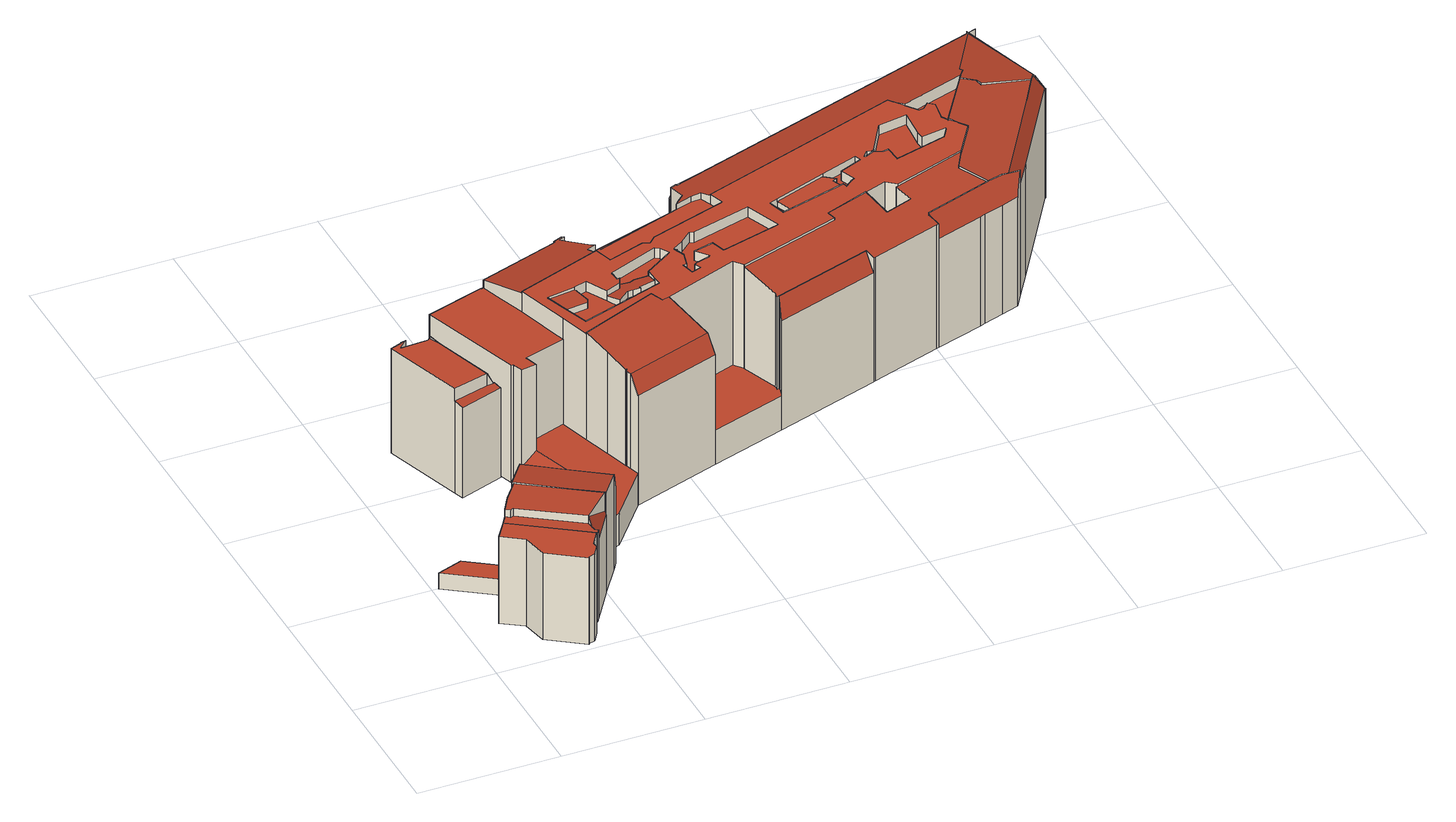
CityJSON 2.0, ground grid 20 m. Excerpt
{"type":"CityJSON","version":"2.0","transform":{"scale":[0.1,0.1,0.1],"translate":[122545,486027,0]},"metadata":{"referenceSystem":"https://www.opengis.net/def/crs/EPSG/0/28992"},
"CityObjects":{
"building1":{"type":"Building","attributes":{"aantal_verblijfsobjecten":2,"bouwjaar":1922,"gebruiksdoel":"woonfunctie","oppervlakte_max":119,"oppervlakte_min":91,"rdf_seealso":"http://bag.basisregistraties.overheid.nl/bag/id/pand/0363100012170412","rf_extrusion_mode":"standard","rf_force_lod11":false,"rf_h_ground":0.696,"rf_h_pc_98p":0,"rf_h_roof_50p":14.1,"rf_h_roof_70p":14.12,"rf_h_roof_max":14.38,"rf_h_roof_min":14.06,"rf_is_glass_roof":false,"rf_nodata_frac":0.00885,"rf_nodata_r":0.0864,"rf_pc_select":"PREFERRED_AND_LATEST","rf_pc_year":0,"rf_pointcloud_unusable":false,"rf_pt_density":15.23,"rf_ridgelines":0,"rf_rmse_lod22":0.145,"rf_roof_planes":1,"rf_roof_type":"horizontal","rf_success":true,"rf_t_run":13,"rf_volume_lod22":748.37,"status":"Pand in gebruik"},"children":["building1-1"]},
"building1-1":{"type":"BuildingPart","parents":["building1"],"geometry":[{"type":"Solid","lod":"2.2","boundaries":[[[[0,1,2,3,4,5,6,7,8,9]],[[10,6,5,11]],[[11,5,4,12]],[[13,1,0,14]],[[15,2,1,13]],[[16,7,6,10]],[[17,8,7,16]],[[12,4,3,18]],[[18,3,2,15]],[[14,0,9,19]],[[19,9,8,17]],[[19,17,16,10,11,12,18,15,13,14]]]],"semantics":{"surfaces":[{"type":"GroundSurface"},{"type":"WallSurface","on_footprint_edge":true},{"type":"RoofSurface","rf_azimuth":229.95,"rf_h_roof_50p":14.12,"rf_h_roof_70p":14.13,"rf_h_roof_max":14.17,"rf_h_roof_min":14.08,"rf_slope":0.712}],"values":[[0,1,1,1,1,1,1,1,1,1,1,2]]}}]},
"building2":{"type":"Building","attributes":{"aantal_verblijfsobjecten":2,"bouwjaar":1803,"gebruiksdoel":"woonfunctie","oppervlakte_max":140,"oppervlakte_min":73,"rdf_seealso":"http://bag.basisregistraties.overheid.nl/bag/id/pand/0363100012170752","rf_extrusion_mode":"standard","rf_force_lod11":false,"rf_h_ground":0.436,"rf_h_pc_98p":0,"rf_h_roof_50p":15.51,"rf_h_roof_70p":15.73,"rf_h_roof_max":15.96,"rf_h_roof_min":2.9,"rf_h_roof_ridge":14.26,"rf_is_glass_roof":false,"rf_nodata_frac":0.00493,"rf_nodata_r":0,"rf_pc_select":"PREFERRED_AND_LATEST","rf_pc_year":0,"rf_pointcloud_unusable":false,"rf_pt_density":17.74,"rf_ridgelines":2,"rf_rmse_lod22":0.358,"rf_roof_planes":7,"rf_roof_type":"slanted","rf_success":true,"rf_t_run":32,"rf_volume_lod22":1209.35,"status":"Pand in gebruik"},"children":["building2-1"]},
"building2-1":{"type":"BuildingPart","parents":["building2"],"geometry":[{"type":"Solid","lod":"2.2","boundaries":[[[[20,21,22,23,24,25,26,27,28,29]],[[30,21,20,31]],[[31,20,29,32]],[[33,28,27,15]],[[34,26,25,35,36]],[[36,35,37,38]],[[15,27,26,34]],[[39,40,23,22,41,42]],[[35,25,24,43]],[[41,22,21,30]],[[42,41,32,44]],[[44,32,29,28,33,45]],[[45,33,46,47]],[[47,46,48,49]],[[50,51,52]],[[38,37,52]],[[49,48,53,54]],[[54,53,51,50,55]],[[43,24,23,40]],[[55,50,40,39]],[[32,41,30,31]],[[51,53,48,46,33,15,34,36,38,52]],[[40,50,52,37,35,43]],[[55,39,42,44,45,47,49,54]]]],"semantics":{"surfaces":[{"type":"GroundSurface"},{"type":"WallSurface","on_footprint_edge":true},{"type":"WallSurface","on_footprint_edge":false},{"type":"RoofSurface","rf_azimuth":304.18,"rf_h_roof_50p":2.93,"rf_h_roof_70p":2.94,"rf_h_roof_max":15.82,"rf_h_roof_min":2.91,"rf_slope":0.256},{"type":"RoofSurface","rf_azimuth":212.14,"rf_h_roof_50p":14.23,"rf_h_roof_70p":14.28,"rf_h_roof_max":15.55,"rf_h_roof_min":14.06,"rf_slope":8.93},{"type":"RoofSurface","rf_azimuth":124.82,"rf_h_roof_50p":13.43,"rf_h_roof_70p":14.2,"rf_h_roof_max":15.9,"rf_h_roof_min":12.42,"rf_slope":64.31},{"type":"RoofSurface","rf_azimuth":223.09,"rf_h_roof_50p":15.69,"rf_h_roof_70p":15.78,"rf_h_roof_max":15.96,"rf_h_roof_min":15.43,"rf_slope":4.74}],"values":[[0,1,1,1,1,2,1,1,1,1,2,1,2,2,2,2,2,2,1,2,3,4,5,6]]}}]},
"building3":{"type":"Building","attributes":{"aantal_verblijfsobjecten":6,"bouwjaar":1793,"gebruiksdoel":"woonfunctie","oppervlakte_max":177,"oppervlakte_min":61,"rdf_seealso":"http://bag.basisregistraties.overheid.nl/bag/id/pand/0363100012170411","rf_extrusion_mode":"standard","rf_force_lod11":false,"rf_h_ground":0.54,"rf_h_pc_98p":0,"rf_h_roof_50p":15.41,"rf_h_roof_70p":15.58,"rf_h_roof_max":15.95,"rf_h_roof_min":5.57,"rf_h_roof_ridge":15.18,"rf_is_glass_roof":false,"rf_nodata_frac":0.0026,"rf_nodata_r":0,"rf_pc_select":"PREFERRED_AND_LATEST","rf_pc_year":0,"rf_pointcloud_unusable":false,"rf_pt_density":15.84,"rf_ridgelines":2,"rf_rmse_lod22":0.528,"rf_roof_planes":4,"rf_roof_type":"slanted","rf_success":true,"rf_t_run":26,"rf_volume_lod22":1245.45,"status":"Pand in gebruik"},"children":["building3-1"]},
"building3-1":{"type":"BuildingPart","parents":["building3"],"geometry":[{"type":"Solid","lod":"2.2","boundaries":[[[[56,57,58,59,60,61,62,63,64,65,66,67,68,69]],[[70,61,60,71]],[[72,73,74,75]],[[76,56,69,74]],[[77,63,62,78]],[[73,58,57,79]],[[79,57,56,76]],[[80,81,82]],[[81,80,64,63,77]],[[75,74,69,68,83]],[[83,68,67,84]],[[71,60,59,85]],[[78,62,61,70]],[[85,59,58,73,72]],[[86,65,64,80]],[[87,66,65,86]],[[84,67,66,87]],[[79,76,74,73]],[[82,70,71,85,72,75,83,84,87,86,80]],[[70,82,81,77,78]]]],"semantics":{"surfaces":[{"type":"GroundSurface"},{"type":"WallSurface","on_footprint_edge":true},{"type":"WallSurface","on_footprint_edge":false},{"type":"RoofSurface","rf_azimuth":29.49,"rf_h_roof_50p":5.59,"rf_h_roof_70p":5.6,"rf_h_roof_max":11.49,"rf_h_roof_min":5.55,"rf_slope":1.25},{"type":"RoofSurface","rf_azimuth":34.79,"rf_h_roof_50p":12.97,"rf_h_roof_70p":13.77,"rf_h_roof_max":15.17,"rf_h_roof_min":9.92,"rf_slope":67.78},{"type":"RoofSurface","rf_azimuth":37.83,"rf_h_roof_50p":15.5,"rf_h_roof_70p":15.65,"rf_h_roof_max":15.92,"rf_h_roof_min":15.06,"rf_slope":8.4}],"values":[[0,1,2,1,1,1,1,2,1,1,1,1,1,1,1,1,1,3,4,5]]}}]},
"building4":{"type":"Building","attributes":{"aantal_verblijfsobjecten":2,"bouwjaar":1803,"gebruiksdoel":"kantoorfunctie,woonfunctie","oppervlakte_max":204,"oppervlakte_min":148,"rdf_seealso":"http://bag.basisregistraties.overheid.nl/bag/id/pand/0363100012181648","rf_extrusion_mode":"standard","rf_force_lod11":false,"rf_h_ground":0.242,"rf_h_pc_98p":0,"rf_h_roof_50p":16.24,"rf_h_roof_70p":16.32,"rf_h_roof_max":16.6,"rf_h_roof_min":14.11,"rf_h_roof_ridge":14.2,"rf_is_glass_roof":false,"rf_nodata_frac":0.0086,"rf_nodata_r":0,"rf_pc_select":"PREFERRED_AND_LATEST","rf_pc_year":0,"rf_pointcloud_unusable":false,"rf_pt_density":16.91,"rf_ridgelines":1,"rf_rmse_lod22":0.18,"rf_roof_planes":6,"rf_roof_type":"slanted","rf_success":true,"rf_t_run":19,"rf_volume_lod22":1362.36,"status":"Pand in gebruik"},"children":["building4-1"]},
"building4-1":{"type":"BuildingPart","parents":["building4"],"geometry":[{"type":"Solid","lod":"2.2","boundaries":[[[[88,89,90,91,92,93,94,95,96,97,98,99]],[[100,93,92,101]],[[102,94,93,100]],[[101,92,91,103]],[[104,105,103,106]],[[107,90,89,108]],[[106,103,91,90,107]],[[109,98,97,110]],[[111,112,105,104]],[[110,97,96,113,114]],[[115,116,117]],[[114,113,117]],[[118,119,112,111]],[[120,121,122]],[[119,118,123,122]],[[121,120,95,94,102]],[[124,88,99,125,126]],[[125,99,98,109]],[[126,125,116,115]],[[113,96,95,120]],[[123,118,127]],[[108,89,88,124]],[[121,102,100,101,103,105,112,119,122]],[[116,125,109,110,114,117]],[[123,127,115,117,113,120,122]],[[108,124,126,115,127,118,111,104,106,107]]]],"semantics":{"surfaces":[{"type":"GroundSurface"},{"type":"WallSurface","on_footprint_edge":true},{"type":"WallSurface","on_footprint_edge":false},{"type":"RoofSurface","rf_azimuth":343.12,"rf_h_roof_50p":14.37,"rf_h_roof_70p":14.5,"rf_h_roof_max":16.37,"rf_h_roof_min":14.01,"rf_slope":24.89},{"type":"RoofSurface","rf_azimuth":161.59,"rf_h_roof_50p":14.29,"rf_h_roof_70p":14.35,"rf_h_roof_max":16.36,"rf_h_roof_min":14.16,"rf_slope":11.56},{"type":"RoofSurface","rf_azimuth":72.1,"rf_h_roof_50p":14.92,"rf_h_roof_70p":15.51,"rf_h_roof_max":16.44,"rf_h_roof_min":13.52,"rf_slope":62.81},{"type":"RoofSurface","rf_azimuth":78.53,"rf_h_roof_50p":16.31,"rf_h_roof_70p":16.35,"rf_h_roof_max":16.45,"rf_h_roof_min":16.15,"rf_slope":2.51}],"values":[[0,1,1,1,2,1,1,1,2,1,2,2,2,2,2,1,1,1,2,1,2,1,3,4,5,6]]}}]},
"building5":{"type":"Building","attributes":{"aantal_verblijfsobjecten":2,"bouwjaar":2017,"gebruiksdoel":"bijeenkomstfunctie,logiesfunctie,overige gebruiksfunctie,sportfunctie","oppervlakte_max":13786,"oppervlakte_min":900,"rdf_seealso":"http://bag.basisregistraties.overheid.nl/bag/id/pand/0363100012243487","rf_extrusion_mode":"standard","rf_force_lod11":false,"rf_h_ground":0.538,"rf_h_pc_98p":0,"rf_h_roof_50p":20.62,"rf_h_roof_70p":21.31,"rf_h_roof_max":21.85,"rf_h_roof_min":5.33,"rf_h_roof_ridge":20.94,"rf_is_glass_roof":false,"rf_nodata_frac":0.0714,"rf_nodata_r":0,"rf_pc_select":"_HIGHEST_YET_INSUFFICIENT_COVERAGE","rf_pc_year":0,"rf_pointcloud_unusable":false,"rf_pt_density":17.49,"rf_ridgelines":17,"rf_rmse_lod22":0.393,"rf_roof_planes":68,"rf_roof_type":"slanted","rf_success":true,"rf_t_run":796,"rf_volume_lod22":48240.45,"status":"Pand in gebruik"},"children":["building5-1"]},
"building5-1":{"type":"BuildingPart","parents":["building5"],"geometry":[{"type":"Solid","lod":"2.2","boundaries":[[[[128,129,130,131,132,133,134,135,136,137,138,139,140,141,142,143,144,145,146,147,148,149,150,151,152,153,154,155,156,157,158,159,160,161,162,163,164,165,166,167,168,169,170,171,172,173,174,175,176,177]],[[178,172,171,179]],[[180,173,172,178]],[[181,169,168,182]],[[182,168,167,183]],[[184,185,186,187]],[[188,189,138,137,190]],[[191,140,139,192,193]],[[183,167,166,194]],[[195,165,164,196]],[[197,198,199]],[[200,158,157,201]],[[202,154,153,203]],[[203,153,152,204]],[[201,157,156,205]],[[206,207,208,209,210]],[[204,152,151,211]],[[211,151,150,212]],[[212,150,149,213]],[[205,156,155,214,215]],[[216,147,146,217]],[[218,219,220,221]],[[222,223,224,225]],[[226,227,223,222]],[[228,229,230,231]],[[231,230,232,233]],[[234,235,236,237]],[[238,239,235,234]],[[240,131,130,241]],[[242,133,132,243]],[[244,245,246,247]],[[248,249,250,251]],[[243,132,131,240]],[[252,253,254,255]],[[256,257,174,173,180]],[[258,259,177,176,260]],[[261,175,174,257]],[[260,176,175,261]],[[262,263,264,265]],[[266,159,158,200]],[[267,268,269,270,271]],[[272,273,268,267]],[[274,275,276,277]],[[278,279,280,273,272]],[[281,282,283,284]],[[285,286,287]],[[288,289,290,291]],[[292,293,229,228]],[[294,295,296,297]],[[298,299,300]],[[301,302,303,304,305]],[[306,145,144,197]],[[198,197,144,143,307]],[[307,143,142,308]],[[309,310,257,256]],[[297,296,311,312]],[[299,298,279,278]],[[313,314,239,238]],[[315,316,314,313]],[[237,236,317,318]],[[318,317,319,320]],[[321,322,323,324]],[[325,326,327,328]],[[329,328,327,330,331]],[[324,323,185,184]],[[332,333,334,335]],[[336,337,338,339]],[[340,341,342,343]],[[194,166,165,195]],[[247,246,344,345]],[[346,347,348,349,350]],[[351,352,353,354]],[[355,356,357]],[[217,146,145,306]],[[349,348,358,359]],[[359,358,360,361]],[[362,363,364,365]],[[366,367,368,369]],[[370,216,371,372]],[[372,371,373,374]],[[375,376,377,378]],[[379,161,160,377]],[[196,164,163,290]],[[284,283,380,381]],[[382,383,381,384]],[[385,386,387,388]],[[388,387,389,328,329]],[[320,319,390,391]],[[392,128,177,259]],[[393,394,395]],[[310,309,395]],[[396,397,398]],[[394,393,399,400]],[[401,402,403,404,405]],[[406,407,408]],[[403,402,408]],[[409,226,402,401]],[[410,411,412,413]],[[414,415,416,417,418]],[[418,417,419,420]],[[421,422,423]],[[424,425,426,427]],[[427,426,428,429]],[[430,431,432,347,346]],[[433,434,386,385]],[[435,433,436,437]],[[214,155,154,202]],[[215,214,438,436]],[[439,440,441,442]],[[442,441,432,431]],[[443,444,445,415,414]],[[213,149,148,446]],[[446,148,147,216,370]],[[447,448,333,332]],[[449,450,451,452]],[[452,451,141,140,191]],[[308,142,141,451]],[[221,220,453,454]],[[454,453,275,274,455]],[[225,224,302,301]],[[456,457,458,459]],[[460,135,134,461,462]],[[463,464,465]],[[462,461,465]],[[271,270,466,467]],[[270,269,326,325]],[[461,134,133,242]],[[468,469,470]],[[291,290,163,162,471]],[[472,473,376,375]],[[331,330,473,472]],[[471,162,161,379,474]],[[350,349,475,476]],[[477,369,368,457,456]],[[478,479,480,481]],[[482,483,479,478]],[[481,480,450,449]],[[384,381,380,484,485]],[[486,487,488,489]],[[305,304,490]],[[491,492,493]],[[304,303,494,495]],[[496,497,352,351]],[[498,499,497,496]],[[500,170,169,181]],[[501,500,280,279]],[[343,342,499,498]],[[502,503,504,505]],[[506,507,503,502,508]],[[509,510,511,249,248]],[[455,274,512,513]],[[514,515,510,509]],[[251,250,516,487,486]],[[467,466,282,281]],[[517,518,519,520]],[[417,416,521,522,523]],[[524,525,507,506]],[[508,502,526,527]],[[192,139,138,189]],[[193,192,528,529]],[[527,526,190,530]],[[530,190,137,136,531]],[[339,338,532,533]],[[534,535,536,537,538]],[[513,512,539,515,514]],[[531,136,135,460]],[[505,504,189,188]],[[540,541,542]],[[414,541,540]],[[420,419,543,544]],[[544,543,545,397,396]],[[397,545,546]],[[547,548,219,218]],[[489,488,548,547]],[[549,550,337,336]],[[551,552,550,549]],[[400,399,553]],[[356,355,259,258]],[[187,186,434,433,435]],[[249,511,539,512]],[[312,311,554,555,556]],[[335,334,295,294]],[[241,130,129,557,558]],[[558,557,245,244]],[[557,129,128,392]],[[374,373,208,207]],[[459,458,559,363,362]],[[363,559,440,439]],[[560,561,562,563]],[[361,360,561,560]],[[564,565,316,315]],[[413,412,565,564]],[[179,171,170,500,501]],[[365,364,566,567]],[[567,566,431,430]],[[389,387,568]],[[556,555,369,477]],[[555,554,569,570]],[[563,562,367,366]],[[422,421,210,571]],[[255,254,572,573]],[[407,406,574,344]],[[573,572,575,576]],[[577,578,579,580]],[[391,390,581,582]],[[576,575,411,410]],[[583,584,585,586]],[[586,585,445,444]],[[582,581,253,252]],[[523,522,587]],[[405,404,587]],[[345,344,574,464,463]],[[538,537,492,491]],[[588,589,552,551]],[[590,591,589,588]],[[354,353,592,593]],[[593,592,293,292]],[[520,519,535,534]],[[570,569,594,595]],[[596,597,448,447]],[[595,594,598,599]],[[600,599,598,597,596]],[[476,475,599,600]],[[233,232,425,424]],[[286,285,601,602]],[[603,604,289,288]],[[265,264,604,603]],[[429,428,591,590]],[[522,521,578,577]],[[605,606,483,482]],[[571,210,209,606,605]],[[437,436,438,207,206]],[[607,608,516,250]],[[277,276,608,607]],[[495,494,227,226,409]],[[602,601,263,262]],[[609,610,584,583]],[[580,579,610,609]],[[378,377,160,159,266]],[[474,379,469,468]],[[485,484,322,321]],[[533,532,341,340]],[[537,536,525,524]],[[529,528,518,517]],[[383,382,611]],[[444,443,611]],[[371,216,217,306,197,199]],[[469,379,377,376,473,330,470]],[[193,529,449,452,191]],[[505,188,190,526,502]],[[539,511,510,515]],[[356,258,260,261,257,310,395,394,400,553]],[[277,607,250,249,512,274]],[[612,245,557,392,259,355,357,613,398,397,546]],[[523,587,404,403,408,407,344,246,245,612,546,545,543,419,417]],[[179,501,279,298,300,393,395,309,256,180,178]],[[431,566,364,363,439,442]],[[389,568,466,270,325,328]],[[367,562,561,360,358,348,347,432,441,440,559,458,457,368]],[[253,581,390,319,317,236,235,239,314,316,565,412,411,575,572,254]],[[345,463,465,461,242,243,240,241,558,244,247]],[[610,579,578,521,416,415,445,585,584]],[[209,208,373,371,199,198,307,308,451,450,480,479,483,606]],[[597,598,594,569,554,311,296,295,334,333,448]],[[599,475,349,359,361,560,563,366,369,555,570,595]],[[399,542,541,414,418,420,544,396,398,613,357,356,553]],[[518,528,192,189,504,503,507,525,536,535,519]],[[207,438,214,202,203,204,211,212,213,446,370,372,374]],[[608,276,275,453,220,219,548,488,487,516]],[[227,494,303,302,224,223]],[[263,601,285,287,273,280,500,181,182,183,194,195,196,290,289,604,264]],[[322,484,380,283,282,466,568,387,386,434,186,185,323]],[[378,266,200,201,205,215,436,433,385,388,329,331,472,375]],[[474,468,470,330,327,326,269,268,273,287,286,602,262,265,603,288,291,471]],[[383,611,443,414,540,542,399,393,300,299,278,272,267,271,467,281,284,381]],[[341,532,338,337,550,552,589,591,428,426,425,232,230,229,293,592,353,352,497,499,342]],[[537,524,506,508,527,530,531,460,462,465,464,574,406,408,402,226,222,225,301,305,490,493,492]],[[529,517,614,423,422,571,605,482,478,481,449]],[[444,611,382,384,485,321,324,184,187,435,437,206,210,421,423,614,517,520,534,538,491,493,490,304,495,409,401,405,587,522,577,580,609,583,586],[489,547,218,221,454,455,513,514,509,248,251,486],[252,255,573,576,410,413,564,315,313,238,234,237,318,320,391,582],[600,596,447,332,335,294,297,312,556,477,456,459,362,365,567,430,346,350,476],[424,427,429,590,588,551,549,336,339,533,340,343,498,496,351,354,593,292,228,231,233]]]],"semantics":{"surfaces":[{"type":"GroundSurface"},{"type":"WallSurface","on_footprint_edge":true},{"type":"WallSurface","on_footprint_edge":false},{"type":"RoofSurface","rf_azimuth":252.27,"rf_h_roof_50p":4.54,"rf_h_roof_70p":4.93,"rf_h_roof_max":18.58,"rf_h_roof_min":3.46,"rf_slope":36.08},{"type":"RoofSurface","rf_azimuth":341.71,"rf_h_roof_50p":13.28,"rf_h_roof_70p":14.47,"rf_h_roof_max":19.77,"rf_h_roof_min":12.02,"rf_slope":52.87},{"type":"RoofSurface","rf_azimuth":161.82,"rf_h_roof_50p":19.11,"rf_h_roof_70p":19.66,"rf_h_roof_max":20.52,"rf_h_roof_min":17.72,"rf_slope":60.21},{"type":"RoofSurface","rf_azimuth":161.77,"rf_h_roof_50p":19.01,"rf_h_roof_70p":19.57,"rf_h_roof_max":20.41,"rf_h_roof_min":17.59,"rf_slope":60.2},{"type":"RoofSurface","rf_azimuth":67.92,"rf_h_roof_50p":21.67,"rf_h_roof_70p":21.68,"rf_h_roof_max":21.68,"rf_h_roof_min":21.66,"rf_slope":22.04},{"type":"RoofSurface","rf_azimuth":72.16,"rf_h_roof_50p":18.57,"rf_h_roof_70p":19.24,"rf_h_roof_max":20.31,"rf_h_roof_min":16.89,"rf_slope":59.67},{"type":"RoofSurface","rf_azimuth":355.85,"rf_h_roof_50p":21.67,"rf_h_roof_70p":21.68,"rf_h_roof_max":21.68,"rf_h_roof_min":21.66,"rf_slope":0.59},{"type":"RoofSurface","rf_azimuth":122.55,"rf_h_roof_50p":18.93,"rf_h_roof_70p":19.55,"rf_h_roof_max":20.6,"rf_h_roof_min":17.35,"rf_slope":59.68},{"type":"RoofSurface","rf_azimuth":123.41,"rf_h_roof_50p":20.77,"rf_h_roof_70p":21.14,"rf_h_roof_max":22.02,"rf_h_roof_min":19.89,"rf_slope":12.78},{"type":"RoofSurface","rf_azimuth":341.75,"rf_h_roof_50p":18.01,"rf_h_roof_70p":18.67,"rf_h_roof_max":19.9,"rf_h_roof_min":16.36,"rf_slope":61.44},{"type":"RoofSurface","rf_azimuth":163.04,"rf_h_roof_50p":21.67,"rf_h_roof_70p":21.67,"rf_h_roof_max":21.68,"rf_h_roof_min":21.66,"rf_slope":4.8},{"type":"RoofSurface","rf_azimuth":341.71,"rf_h_roof_50p":18.49,"rf_h_roof_70p":19.1,"rf_h_roof_max":20.82,"rf_h_roof_min":15.99,"rf_slope":52.87},{"type":"RoofSurface","rf_azimuth":342,"rf_h_roof_50p":21.69,"rf_h_roof_70p":21.7,"rf_h_roof_max":21.71,"rf_h_roof_min":21.66,"rf_slope":0.33},{"type":"RoofSurface","rf_azimuth":26,"rf_h_roof_50p":21.66,"rf_h_roof_70p":21.67,"rf_h_roof_max":21.68,"rf_h_roof_min":21.63,"rf_slope":0.256},{"type":"RoofSurface","rf_azimuth":161.77,"rf_h_roof_50p":19.39,"rf_h_roof_70p":19.95,"rf_h_roof_max":20.84,"rf_h_roof_min":17.73,"rf_slope":60.2},{"type":"RoofSurface","rf_azimuth":25.99,"rf_h_roof_50p":20.11,"rf_h_roof_70p":20.12,"rf_h_roof_max":22.02,"rf_h_roof_min":20.09,"rf_slope":0.256},{"type":"RoofSurface","rf_azimuth":255.11,"rf_h_roof_50p":5.35,"rf_h_roof_70p":5.38,"rf_h_roof_max":21.72,"rf_h_roof_min":5.26,"rf_slope":1.06},{"type":"RoofSurface","rf_azimuth":342,"rf_h_roof_50p":21.67,"rf_h_roof_70p":21.67,"rf_h_roof_max":21.68,"rf_h_roof_min":21.66,"rf_slope":0.33},{"type":"RoofSurface","rf_azimuth":337.66,"rf_h_roof_50p":21.68,"rf_h_roof_70p":21.69,"rf_h_roof_max":21.7,"rf_h_roof_min":21.67,"rf_slope":11.88},{"type":"RoofSurface","rf_azimuth":72.02,"rf_h_roof_50p":20.59,"rf_h_roof_70p":20.94,"rf_h_roof_max":21.92,"rf_h_roof_min":19.91,"rf_slope":12.29},{"type":"RoofSurface","rf_azimuth":152.09,"rf_h_roof_50p":5.74,"rf_h_roof_70p":5.74,"rf_h_roof_max":21.72,"rf_h_roof_min":5.72,"rf_slope":0.18},{"type":"RoofSurface","rf_azimuth":25.75,"rf_h_roof_50p":18.51,"rf_h_roof_70p":18.53,"rf_h_roof_max":21.69,"rf_h_roof_min":18.43,"rf_slope":0.461},{"type":"RoofSurface","rf_azimuth":26,"rf_h_roof_50p":21.66,"rf_h_roof_70p":21.67,"rf_h_roof_max":21.68,"rf_h_roof_min":21.66,"rf_slope":0.256},{"type":"RoofSurface","rf_azimuth":211.48,"rf_h_roof_50p":4.09,"rf_h_roof_70p":4.11,"rf_h_roof_max":21.71,"rf_h_roof_min":4.03,"rf_slope":1.33},{"type":"RoofSurface","rf_azimuth":341.71,"rf_h_roof_50p":12.64,"rf_h_roof_70p":13.22,"rf_h_roof_max":14.49,"rf_h_roof_min":11.97,"rf_slope":52.87},{"type":"RoofSurface","rf_azimuth":342,"rf_h_roof_50p":20.11,"rf_h_roof_70p":20.12,"rf_h_roof_max":21.65,"rf_h_roof_min":20.1,"rf_slope":0.33},{"type":"RoofSurface","rf_azimuth":341.94,"rf_h_roof_50p":20.42,"rf_h_roof_70p":20.75,"rf_h_roof_max":21.64,"rf_h_roof_min":19.47,"rf_slope":13.59},{"type":"RoofSurface","rf_azimuth":166.07,"rf_h_roof_50p":14.47,"rf_h_roof_70p":14.48,"rf_h_roof_max":20.74,"rf_h_roof_min":14.46,"rf_slope":0.369},{"type":"RoofSurface","rf_azimuth":341.94,"rf_h_roof_50p":20.63,"rf_h_roof_70p":20.95,"rf_h_roof_max":21.9,"rf_h_roof_min":19.85,"rf_slope":13.59},{"type":"RoofSurface","rf_azimuth":342,"rf_h_roof_50p":21.68,"rf_h_roof_70p":21.69,"rf_h_roof_max":21.7,"rf_h_roof_min":21.66,"rf_slope":0.33},{"type":"RoofSurface","rf_azimuth":161.81,"rf_h_roof_50p":20.72,"rf_h_roof_70p":21.05,"rf_h_roof_max":21.82,"rf_h_roof_min":19.67,"rf_slope":13.19},{"type":"RoofSurface","rf_azimuth":161.81,"rf_h_roof_50p":21.04,"rf_h_roof_70p":21.44,"rf_h_roof_max":22.16,"rf_h_roof_min":20.04,"rf_slope":13.19},{"type":"RoofSurface","rf_azimuth":345.84,"rf_h_roof_50p":21.67,"rf_h_roof_70p":21.69,"rf_h_roof_max":22.16,"rf_h_roof_min":21.61,"rf_slope":0.392}],"values":[[0,1,1,1,1,2,1,1,1,1,2,1,1,1,1,2,1,1,1,1,1,2,2,2,2,2,2,2,1,1,2,2,1,2,1,1,1,1,2,1,2,2,2,2,2,2,2,2,2,2,2,1,1,1,2,2,2,2,2,2,2,2,2,2,2,2,2,2,1,2,2,2,2,1,2,2,2,2,2,2,2,1,1,2,2,2,2,2,1,2,2,2,2,2,2,2,2,2,2,2,2,2,2,2,2,2,1,2,2,2,2,1,1,2,2,1,1,2,2,2,2,1,2,2,2,2,1,2,1,2,2,1,2,2,2,2,2,2,2,2,2,2,2,2,1,2,2,2,2,2,2,2,2,2,2,2,2,2,1,2,2,1,2,2,2,1,2,2,2,2,2,2,2,2,2,2,2,2,2,2,2,2,1,2,1,2,2,2,2,2,2,2,1,2,2,2,2,2,2,2,2,2,2,2,2,2,2,2,2,2,2,2,2,2,2,2,2,2,2,2,2,2,2,2,2,2,2,2,2,2,2,2,2,2,2,2,2,2,1,2,2,2,2,2,2,2,3,4,5,6,7,8,9,10,11,12,13,14,15,16,17,18,19,20,21,22,23,24,25,26,27,28,29,30,31,32,33,34,35]]}}]}
},
"vertices":[
[74,73,7],[45,93,7],[62,118,7],[161,50,7],[148,30,7],[149,22,7],[140,8,7],[131,6,7],[130,4,7],[81,38,7],[140,8,141],[149,22,141],[148,30,141],[45,93,141],[74,73,141],[62,118,141],[131,6,141],[130,4,141],[161,50,142],[81,38,141],
[8,197,4],[44,209,4],[100,170,4],[197,104,4],[198,102,4],[166,55,4],[162,49,4],[62,118,4],[69,128,4],[81,147,4],[44,209,29],[8,197,29],[81,147,29],[69,128,143],[162,49,140],[166,55,124],[166,55,141],[162,58,134],[162,58,141],[197,104,159],[197,104,130],[100,170,30],[100,170,158],[198,102,125],[81,147,156],[69,128,154],[75,123,143],[75,123,154],[79,125,143],[79,125,154],[159,70,154],[159,70,143],[161,63,142],[159,71,143],[159,71,155],[159,70,155],
[173,237,5],[220,204,5],[206,184,5],[201,178,5],[235,155,5],[228,145,5],[198,102,5],[98,171,5],[128,214,5],[133,222,5],[137,220,5],[138,222,5],[154,210,5],[155,211,5],[228,145,151],[235,155,122],[206,184,104],[206,184,56],[155,211,56],[155,211,121],[173,237,56],[98,171,160],[198,102,159],[220,204,56],[128,214,151],[128,214,152],[172,184,151],[154,210,123],[138,222,123],[201,178,123],[133,222,128],[137,220,127],
[77,497,2],[94,503,2],[93,504,2],[101,506,2],[116,511,2],[116,510,2],[139,518,2],[142,509,2],[177,402,2],[181,391,2],[119,370,2],[114,384,2],[116,510,142],[116,511,141],[139,518,141],[101,506,141],[88,493,164],[88,493,146],[101,506,163],[93,504,164],[94,503,164],[119,370,141],[181,391,141],[128,497,162],[128,497,149],[177,402,139],[177,402,143],[166,399,162],[166,399,144],[175,401,143],[131,500,162],[131,500,148],[142,509,141],[142,509,146],[139,507,146],[131,500,166],[77,497,164],[114,384,144],[114,384,164],[138,484,162],
[968,523,5],[943,484,5],[931,465,5],[906,456,5],[877,447,5],[870,444,5],[802,422,5],[799,421,5],[699,388,5],[696,387,5],[547,338,5],[439,303,5],[314,261,5],[313,261,5],[256,191,5],[248,188,5],[227,254,5],[224,261,5],[217,288,5],[195,357,5],[190,372,5],[187,372,5],[139,518,5],[222,545,5],[223,544,5],[224,545,5],[224,544,5],[226,545,5],[342,584,5],[342,585,5],[343,586,5],[342,587,5],[355,592,5],[382,601,5],[388,603,5],[391,603,5],[398,606,5],[413,611,5],[524,648,5],[524,647,5],[525,647,5],[528,646,5],[529,647,5],[962,790,5],[991,799,5],[1013,807,5],[1018,791,5],[1056,678,5],[1060,667,5],[1058,665,5],[991,799,169],[962,790,169],[1013,807,169],[528,646,126],[525,647,124],[524,647,124],[431,511,216],[431,511,201],[379,494,201],[379,494,216],[547,338,173],[547,338,57],[696,387,173],[314,261,174],[439,303,57],[439,303,174],[524,648,122],[413,611,123],[398,606,123],[227,254,36],[227,254,53],[249,262,53],[343,586,196],[342,585,196],[224,544,184],[224,545,184],[223,544,184],[342,584,196],[271,399,217],[271,399,185],[271,399,54],[284,356,54],[284,356,217],[222,545,184],[139,518,185],[187,372,186],[226,545,184],[226,545,196],[195,357,36],[217,288,37],[733,530,217],[733,530,202],[729,528,202],[729,528,217],[776,495,214],[776,495,41],[785,471,41],[785,471,208],[779,496,214],[779,496,41],[476,443,217],[476,443,202],[472,440,202],[472,440,217],[476,431,202],[476,431,217],[765,570,217],[765,570,202],[772,578,202],[772,578,217],[767,569,217],[767,569,202],[906,456,173],[931,465,173],[870,444,173],[877,447,173],[924,480,203],[924,480,199],[915,478,201],[915,478,205],[626,529,217],[626,529,213],[701,555,213],[701,555,217],[847,588,217],[847,588,201],[848,578,201],[848,578,217],[1018,791,199],[1018,791,176],[1058,665,177],[1058,665,176],[1060,667,174],[1056,678,175],[455,612,145],[455,612,139],[435,615,126],[435,615,145],[342,587,195],[526,599,206],[526,599,145],[513,585,145],[513,585,197],[513,585,209],[524,630,199],[524,630,145],[716,525,213],[716,525,202],[709,541,202],[709,541,213],[532,633,199],[532,633,196],[532,633,145],[533,588,209],[533,588,201],[547,589,201],[547,589,210],[462,624,127],[462,624,145],[523,630,145],[429,602,145],[429,602,140],[391,603,124],[391,603,145],[495,448,217],[495,448,202],[453,478,217],[453,478,201],[453,477,202],[453,477,217],[533,631,199],[533,631,200],[569,643,199],[746,457,208],[746,457,40],[734,496,41],[734,496,217],[734,496,218],[224,261,36],[248,188,53],[256,191,53],[1007,787,199],[1007,787,196],[412,450,202],[412,450,217],[780,575,217],[780,575,202],[790,570,217],[790,570,202],[778,576,202],[778,576,217],[782,578,202],[782,578,217],[450,517,216],[450,517,201],[440,507,201],[440,507,216],[372,567,161],[372,567,145],[375,546,145],[375,546,188],[375,546,207],[357,575,145],[357,575,199],[440,494,217],[440,494,201],[446,490,201],[446,490,217],[462,482,217],[462,482,201],[477,492,201],[477,492,217],[500,505,217],[500,505,201],[585,528,201],[585,528,217],[895,472,203],[895,472,205],[331,462,217],[331,462,201],[346,432,202],[346,432,209],[346,432,217],[512,474,217],[512,474,202],[483,467,202],[483,467,217],[1044,666,197],[1044,666,200],[1042,667,200],[356,412,202],[356,412,213],[373,426,202],[373,426,212],[281,422,217],[281,422,211],[272,449,214],[272,449,217],[390,428,213],[390,428,202],[413,432,202],[413,432,214],[195,357,186],[217,361,53],[217,361,186],[211,379,53],[211,379,186],[358,589,196],[358,589,128],[355,592,123],[355,592,195],[382,601,123],[553,574,201],[553,574,214],[843,672,216],[843,672,213],[553,574,216],[366,535,209],[366,535,201],[379,540,201],[379,540,209],[379,540,198],[810,625,201],[810,625,216],[968,523,175],[1004,786,199],[1004,786,202],[1005,787,199],[1036,658,202],[1036,658,201],[1040,663,201],[1005,784,200],[1005,784,202],[882,531,217],[882,531,215],[882,531,213],[912,577,213],[912,577,217],[867,506,210],[867,506,213],[877,523,213],[779,496,217],[875,568,217],[875,568,201],[801,548,202],[801,548,217],[948,680,219],[948,680,201],[944,674,201],[944,674,219],[944,674,220],[963,666,215],[963,666,216],[393,399,217],[393,399,221],[403,385,217],[462,426,217],[462,426,202],[458,444,202],[458,444,217],[463,445,202],[463,445,217],[313,456,217],[313,456,213],[313,456,201],[371,520,213],[371,520,201],[371,520,216],[248,476,214],[248,476,216],[248,476,185],[317,426,211],[317,426,202],[320,432,202],[320,432,211],[858,651,219],[858,651,216],[858,651,201],[190,372,186],[368,465,217],[368,465,201],[309,275,200],[309,275,54],[313,261,54],[313,261,173],[718,519,202],[718,519,217],[716,525,217],[414,421,217],[414,421,202],[295,382,202],[295,382,217],[799,421,196],[802,422,173],[802,422,196],[796,439,205],[796,439,200],[797,437,200],[509,580,201],[509,580,209],[378,591,145],[378,591,133],[366,578,145],[388,603,145],[350,586,196],[350,586,128],[382,601,145],[368,441,209],[368,441,217],[413,432,217],[308,284,202],[308,284,54],[307,282,54],[307,282,201],[306,283,202],[306,283,54],[560,552,201],[560,552,216],[754,574,217],[754,574,202],[757,565,202],[757,565,217],[672,474,217],[675,461,217],[675,461,214],[672,473,217],[765,507,41],[765,507,217],[518,454,217],[518,454,202],[604,477,217],[604,477,202],[529,647,126],[529,647,170],[550,355,199],[550,355,57],[551,353,57],[551,353,196],[548,354,200],[548,354,57],[550,355,200],[614,524,217],[614,524,210],[626,529,204],[636,503,213],[636,503,217],[621,499,217],[621,499,211],[701,555,202],[413,388,217],[413,388,58],[518,426,57],[518,426,217],[895,600,201],[895,600,217],[895,600,219],[548,361,201],[548,361,57],[692,401,199],[692,401,200],[435,317,57],[435,317,200],[696,387,196],[699,388,196],[494,507,201],[494,507,217],[528,414,217],[528,414,57],[528,413,57],[528,413,214],[528,413,217],[636,503,205],[956,692,217],[956,692,216],[954,696,216],[966,657,213],[966,657,216],[1036,658,200],[1012,619,200],[725,552,217],[725,552,202],[463,480,217],[463,480,201],[465,479,217],[465,479,202],[1037,688,200],[412,449,202],[412,449,211],[412,449,217],[943,484,175],[943,484,199],[281,422,201],[381,427,212],[381,427,202],[390,424,202],[390,424,214],[799,571,217],[799,571,202],[312,456,213],[312,456,217],[497,576,201],[393,451,202],[393,451,209],[284,356,219],[884,584,201],[884,584,217],[895,472,201],[884,582,201],[884,582,217],[889,609,217],[889,609,201],[894,638,201],[894,638,216],[851,632,201],[851,632,216],[877,636,216],[877,636,201],[870,635,201],[870,635,216],[903,590,217],[463,478,217],[463,478,202],[468,466,217],[468,466,202],[497,450,202],[497,450,217],[386,448,202],[386,448,209],[369,452,217],[369,452,201],[373,451,201],[373,451,207],[373,451,217],[460,615,138],[460,615,145],[429,615,145],[429,615,124],[296,317,210],[296,317,54],[715,544,213],[715,544,202],[886,645,216],[886,645,201],[850,662,216],[989,582,199],[1040,664,201],[404,385,217]
]}
